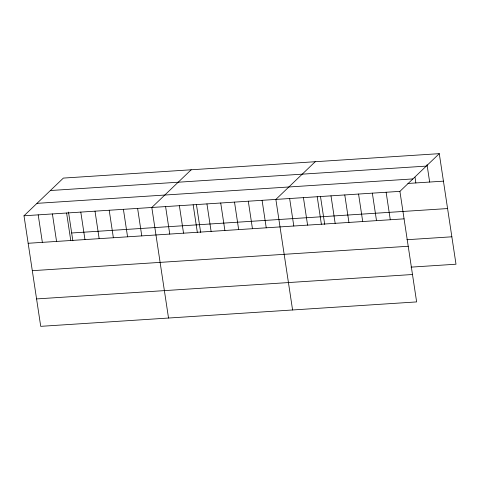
<?xml version="1.0" encoding="UTF-8"?>
<svg xmlns="http://www.w3.org/2000/svg" width="480" height="480" viewBox="0 0 480 480"><rect width="100%" height="100%" fill="white"/><g stroke="black" fill="none" stroke-linecap="round" stroke-linejoin="round"><path stroke-width="0.72" d="M439.278 153.66L399.912 191.364L416.634 301.914L40.722 326.34L24 215.784L63.366 178.086L439.278 153.66L456 264.216L411.024 267.138M191.178 169.782L151.812 207.48L168.528 318.036M315.228 161.718L275.862 199.422L292.584 309.978M50.376 190.524L426.288 166.104M36.99 203.346L412.902 178.92M407.892 183.462L443.436 181.152M24 215.784L399.912 191.364M71.67 232.986L447.582 208.56M28.158 243.276L404.07 218.85M406.878 239.724L451.854 236.802M32.304 270.684L408.216 246.264M36.576 298.926L412.488 274.506M427.026 164.682L429.654 182.046M414.996 177.156L415.872 182.94M386.13 192.258L390.288 219.75M372.348 193.152L376.506 220.644M358.56 194.046L362.718 221.538M344.778 194.946L348.936 222.432M330.996 195.84L335.154 223.332M320.478 196.422L324.708 224.388M317.214 196.734L321.372 224.226M303.432 197.628L307.584 225.12M289.644 198.528L293.802 226.014M262.08 200.316L266.238 227.808M248.298 201.21L252.45 228.702M234.51 202.11L238.668 229.596M220.728 203.004L224.886 230.496M206.946 203.898L211.104 231.39M196.428 204.486L200.652 232.446M193.164 204.792L197.316 232.284M179.376 205.692L183.534 233.178M165.594 206.586L169.752 234.078M137.61 208.404L141.768 235.896M123.408 209.328L127.566 236.814M109.206 210.252L113.364 237.738M95.004 211.17L99.162 238.662M80.802 212.094L84.96 239.586M68.508 212.064L72.846 240.75M66.606 213.018L70.764 240.51M52.404 213.942L56.562 241.428M38.202 214.86L42.36 242.352"/></g></svg>
